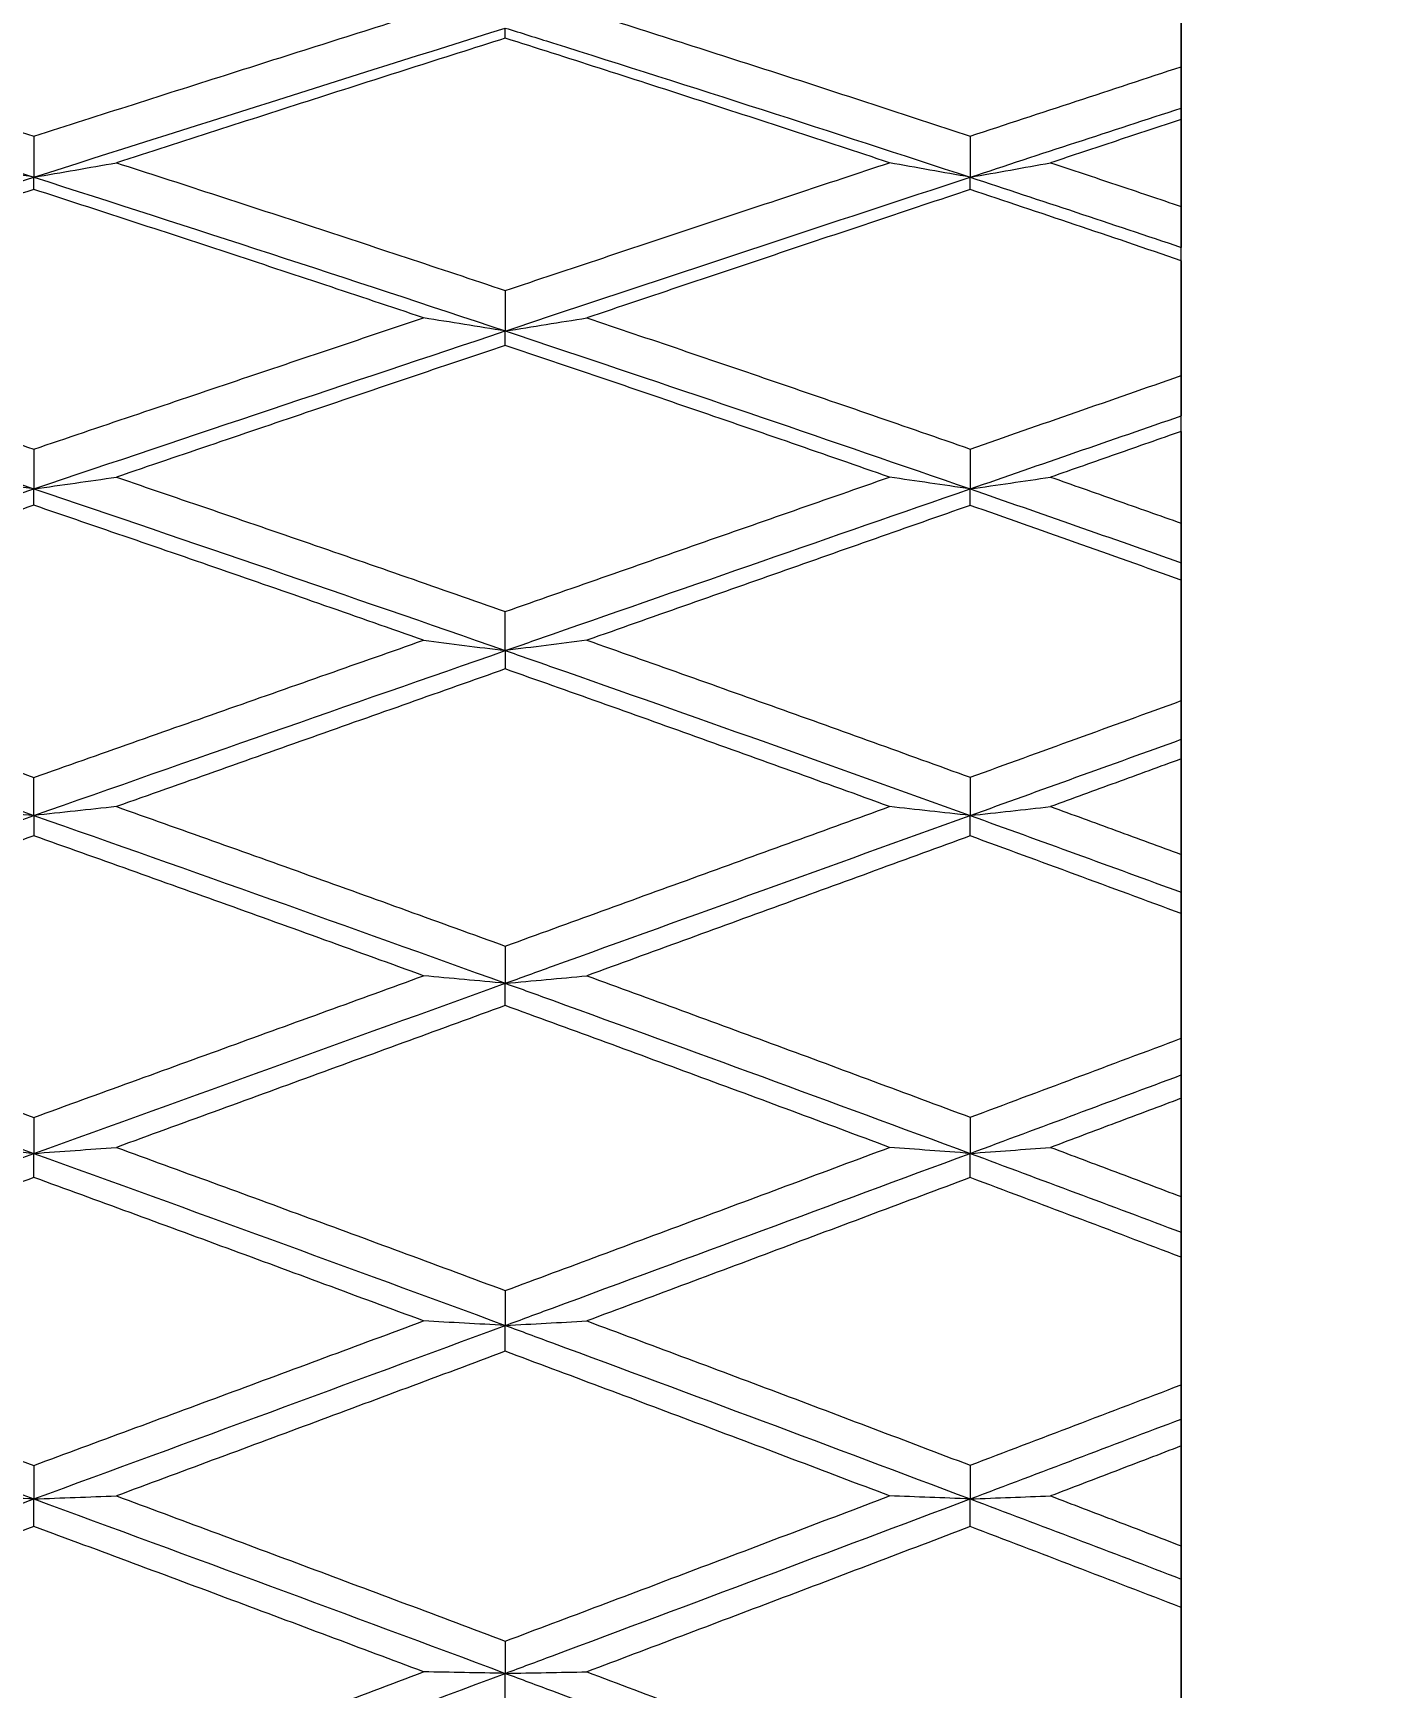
# Model space of a CAD drawing. Extents: x 6453 to 7582, y 0 to 827.
# Drawn here: x 6646.22 to 6653.18, y 663.13 to 671.72 of the extents above; entities that cross this region are included whole.
import ezdxf

# ---------------------------------------------------------------- set-up
doc = ezdxf.new("R2010")
doc.units = 0
doc.header["$LTSCALE"] = 30
doc.header["$MEASUREMENT"] = 0
doc.header["$PDMODE"] = 3
doc.header["$PDSIZE"] = -10
doc.layers.get('0').update_dxf_attribs({"linetype": 'CONTINUOUS'})
doc.layers.get('DEFPOINTS').update_dxf_attribs({"linetype": 'CONTINUOUS'})
doc.layers.add('1', color=7, linetype='CONTINUOUS')
doc.styles.add('Daelim Dimension', font='')
doc.styles.get('Daelim Dimension').set_extended_font_data('나눔고딕')
doc.dimstyles.new('DEFAULT', dxfattribs={"dimscale": 2, "dimtxt": 2, "dimasz": 2, "dimexe": 0, "dimexo": 2, "dimgap": 1, "dimtad": 1, "dimdec": 1, "dimzin": 9, "dimdsep": 46, "dimtxsty": 'Daelim Dimension', "dimcen": 0.5, "dimclrd": 252, "dimclre": 252, "dimclrt": 3, "dimadec": 1, "dimazin": 0, "dimtfac": 1, "dimtdec": 1, "dimtix": 1, "dimtmove": 0, "dimatfit": 3, "dimfxl": 1, "dimtolj": 1, "dimtzin": 1, "dimlwd": 9, "dimlwe": 9, "dimarcsym": 0})

# ---------------------------------------------------------------- blocks, each defined once
blk = doc.blocks.new('*D59')
at = {"color": 5, "lineweight": 9, "ltscale": 0.5, "transparency": 16777216}
for p, q in [((6568.3183, 770.7556), (6545.6837, 770.7556)), ((6547.6837, 555.9009), (6547.6837, 766.7556)), ((6751.1858, 551.9009), (6545.6837, 551.9009))]:
    blk.add_line(p, q, dxfattribs=at)
at = {"color": 5, "ltscale": 0.5, "transparency": 16777216}
for points in [[(6547.017, 766.7556), (6548.3504, 766.7556), (6547.6837, 770.7556)], [(6547.017, 555.9009), (6548.3504, 555.9009), (6547.6837, 551.9009)]]:
    blk.add_solid(points, dxfattribs=at)
at = {"layer": 'DEFPOINTS', "color": 0, "ltscale": 0.5, "transparency": 16777216}
for p in [(6547.6837, 770.7556), (6572.3183, 770.7556), (6755.1858, 551.9009)]:
    blk.add_point(p, dxfattribs=at)
at = {"color": 7, "ltscale": 0.5, "transparency": 16777216, "insert": (6540.2402, 655.0012), "char_height": 10, "attachment_point": 5, "rotation": 90, "style": 'Daelim Dimension'}
blk.add_mtext('\\A1;219', dxfattribs=at)

msp = doc.modelspace()

# ---------------------------------------------------------------- linework, layer by layer
at = {"layer": '1', "color": 7, "linetype": 'Continuous', "lineweight": 18}
for p, q in [((6652.1848, 662.2955), (6652.1848, 679.7955)), ((6652.1848, 672.1057), (6652.1848, 671.5442)), ((6652.1848, 671.2706), (6652.1848, 670.8185)), ((6652.1848, 670.5372), (6652.1848, 669.9406)), ((6652.1848, 669.6511), (6652.1848, 669.1742)), ((6652.1848, 668.8784), (6652.1848, 668.2532)), ((6652.1848, 667.9509), (6652.1848, 667.4545)), ((6652.1848, 667.1474), (6652.1848, 666.5006)), ((6652.1848, 666.1889), (6652.1848, 665.6782)), ((6652.1848, 665.3633), (6652.1848, 664.7019)), ((6652.1848, 664.3841), (6652.1848, 663.865)), ((6652.1848, 663.5456), (6652.1848, 662.8769))]:
    msp.add_line(p, q, dxfattribs=at)
for points in [[(6644.1843, 671.8267), (6644.515, 671.7244), (6645.1862, 671.5149), (6645.877, 671.2955), (6646.2273, 671.1833)], [(6646.2273, 671.1833), (6646.574, 671.2944), (6647.2578, 671.5127), (6647.9229, 671.7233), (6648.2508, 671.8267)], [(6649.0984, 671.8267), (6649.4226, 671.724), (6650.0785, 671.5143), (6650.7494, 671.2955), (6651.0885, 671.1837)], [(6643.7523, 671.745), (6644.5811, 671.491), (6645.4065, 671.2327), (6646.2273, 670.9705)], [(6646.2273, 670.9705), (6647.0482, 671.2327), (6647.8644, 671.491), (6648.675, 671.745)], [(6648.675, 671.6924), (6648.675, 671.7012), (6648.675, 671.7188), (6648.675, 671.7363), (6648.675, 671.745)], [(6648.675, 671.6924), (6648.3469, 671.5881), (6647.6823, 671.3761), (6647.0007, 671.1569), (6646.6556, 671.0455)], [(6650.6699, 671.0455), (6650.3286, 671.1584), (6649.6548, 671.3789), (6648.9986, 671.5895), (6648.675, 671.6924)], [(6651.0885, 671.1837), (6651.2733, 671.2447), (6651.6408, 671.3657), (6652.0042, 671.485), (6652.1848, 671.5442)], [(6652.1848, 671.5442), (6652.1848, 671.5084), (6652.1848, 671.4369), (6652.1848, 671.3654), (6652.1848, 671.3296)], [(6651.0886, 670.9705), (6651.4554, 671.0911), (6651.8209, 671.2108), (6652.1848, 671.3296)], [(6652.1848, 671.3296), (6652.1848, 671.3198), (6652.1848, 671.3002), (6652.1848, 671.2805), (6652.1848, 671.2706)], [(6652.1848, 671.2706), (6652.0724, 671.2334), (6651.8469, 671.1586), (6651.6201, 671.0833), (6651.5063, 671.0455)], [(6646.2273, 671.1833), (6646.2273, 671.1478), (6646.2273, 671.0769), (6646.2273, 671.0059), (6646.2273, 670.9705)], [(6651.0885, 671.1837), (6651.0885, 671.1482), (6651.0885, 671.0771), (6651.0886, 671.006), (6651.0886, 670.9705)], [(6646.2273, 670.9705), (6646.1554, 670.9829), (6646.012, 671.0079), (6645.8694, 671.033), (6645.7984, 671.0455)], [(6646.2273, 670.9705), (6646.2992, 670.9829), (6646.4424, 671.0079), (6646.5847, 671.0329), (6646.6556, 671.0455)], [(6646.6556, 671.0455), (6646.9831, 670.9398), (6647.6472, 670.7236), (6648.3294, 670.4978), (6648.675, 670.3823)], [(6648.675, 670.3823), (6649.0138, 670.4955), (6649.685, 670.7193), (6650.3437, 670.9377), (6650.6699, 671.0455)], [(6651.0886, 670.9705), (6651.0184, 670.9829), (6650.8784, 671.0079), (6650.7393, 671.033), (6650.6699, 671.0455)], [(6651.0886, 670.9705), (6651.1586, 670.9829), (6651.2983, 671.0079), (6651.4371, 671.0329), (6651.5063, 671.0455)], [(6651.5063, 671.0455), (6651.6186, 671.0082), (6651.844, 670.933), (6652.0709, 670.8569), (6652.1848, 670.8185)], [(6643.7523, 670.1722), (6644.5811, 670.442), (6645.4065, 670.7082), (6646.2273, 670.9705)], [(6646.2273, 670.9705), (6647.0482, 670.7083), (6647.8644, 670.4421), (6648.675, 670.1722)], [(6646.2273, 670.907), (6646.2273, 670.9176), (6646.2273, 670.9388), (6646.2273, 670.96), (6646.2273, 670.9705)], [(6651.0885, 670.9065), (6651.0885, 670.9172), (6651.0885, 670.9386), (6651.0886, 670.9599), (6651.0886, 670.9705)], [(6651.0886, 670.9705), (6651.4554, 670.8499), (6651.8209, 670.7285), (6652.1848, 670.6063)], [(6646.2273, 670.907), (6645.9011, 670.8014), (6645.2345, 670.5847), (6644.5391, 670.357), (6644.1843, 670.2403)], [(6648.2508, 670.2403), (6647.9079, 670.3552), (6647.2276, 670.5812), (6646.5588, 670.7996), (6646.2273, 670.907)], [(6651.0885, 670.9065), (6650.7625, 670.798), (6650.1047, 670.5783), (6649.4357, 670.3538), (6649.0984, 670.2403)], [(6652.1848, 670.5372), (6651.9997, 670.6002), (6651.6319, 670.7248), (6651.2689, 670.8464), (6651.0885, 670.9065)], [(6652.1848, 670.8185), (6652.1848, 670.7831), (6652.1848, 670.7124), (6652.1848, 670.6417), (6652.1848, 670.6063)], [(6648.675, 670.3823), (6648.675, 670.3473), (6648.675, 670.2773), (6648.675, 670.2072), (6648.675, 670.1722)], [(6643.7523, 670.1722), (6644.5811, 669.9024), (6645.4065, 669.629), (6646.2273, 669.3524)], [(6644.1843, 670.2403), (6644.5185, 670.1305), (6645.1933, 669.9071), (6645.8806, 669.6762), (6646.2273, 669.5588)], [(6646.2273, 669.5588), (6646.5705, 669.675), (6647.2508, 669.9047), (6647.9194, 670.1293), (6648.2508, 670.2403)], [(6646.2273, 669.3524), (6647.0482, 669.629), (6647.8644, 669.9024), (6648.675, 670.1722)], [(6648.675, 670.1722), (6648.6039, 670.1835), (6648.4621, 670.2062), (6648.3211, 670.2289), (6648.2508, 670.2403)], [(6648.675, 670.1722), (6648.746, 670.1835), (6648.8876, 670.2062), (6649.0283, 670.2289), (6649.0984, 670.2403)], [(6648.675, 670.0977), (6648.675, 670.1102), (6648.675, 670.1351), (6648.675, 670.1599), (6648.675, 670.1722)], [(6649.0984, 670.2403), (6649.4222, 670.1314), (6650.0777, 669.9091), (6650.749, 669.6775), (6651.0885, 669.5593)], [(6648.675, 670.0977), (6648.3437, 669.986), (6647.6759, 669.7603), (6646.9975, 669.5298), (6646.6556, 669.4134)], [(6650.6699, 669.4134), (6650.3324, 669.5311), (6649.6624, 669.7628), (6649.0025, 669.9872), (6648.675, 670.0977)], [(6651.0885, 669.5593), (6651.2725, 669.6234), (6651.6392, 669.751), (6652.0034, 669.8776), (6652.1848, 669.9406)], [(6652.1848, 669.9406), (6652.1848, 669.9058), (6652.1848, 669.8362), (6652.1848, 669.7666), (6652.1848, 669.7318)], [(6651.0886, 669.3524), (6651.4554, 669.4796), (6651.8209, 669.606), (6652.1848, 669.7318)], [(6652.1848, 669.6511), (6652.0722, 669.6116), (6651.8464, 669.5326), (6651.6198, 669.4532), (6651.5063, 669.4134)], [(6646.2273, 669.5588), (6646.2273, 669.5244), (6646.2273, 669.4556), (6646.2273, 669.3868), (6646.2273, 669.3524)], [(6651.0885, 669.5593), (6651.0885, 669.5248), (6651.0885, 669.4558), (6651.0886, 669.3869), (6651.0886, 669.3524)], [(6646.2273, 669.3524), (6646.1554, 669.3625), (6646.012, 669.3828), (6645.8694, 669.4032), (6645.7984, 669.4134)], [(6646.2273, 669.3524), (6646.2992, 669.3625), (6646.4424, 669.3828), (6646.5847, 669.4032), (6646.6556, 669.4134)], [(6646.6556, 669.4134), (6646.9866, 669.3007), (6647.6543, 669.0717), (6648.3329, 668.8356), (6648.675, 668.7158)], [(6648.675, 668.7158), (6649.0115, 668.8338), (6649.6804, 669.068), (6650.3414, 669.2988), (6650.6699, 669.4134)], [(6651.0886, 669.3524), (6651.0184, 669.3625), (6650.8784, 669.3828), (6650.7393, 669.4032), (6650.6699, 669.4134)], [(6651.0886, 669.3524), (6651.1586, 669.3625), (6651.2983, 669.3828), (6651.4371, 669.4032), (6651.5063, 669.4134)], [(6651.5063, 669.4134), (6651.6185, 669.3741), (6651.8439, 669.2948), (6652.0709, 669.2146), (6652.1848, 669.1742)], [(6643.7523, 668.5132), (6644.5811, 668.7959), (6645.4065, 669.0757), (6646.2273, 669.3524)], [(6646.2273, 669.3524), (6647.0482, 669.0757), (6647.8644, 668.7959), (6648.675, 668.5132)], [(6646.2273, 669.2674), (6646.2273, 669.2816), (6646.2273, 669.31), (6646.2273, 669.3383), (6646.2273, 669.3524)], [(6651.0885, 669.2669), (6651.0885, 669.2812), (6651.0885, 669.3097), (6651.0886, 669.3382), (6651.0886, 669.3524)], [(6651.0886, 669.3524), (6651.4554, 669.2252), (6651.8209, 669.0973), (6652.1848, 668.9688)], [(6646.2273, 669.2674), (6645.896, 669.1544), (6645.2242, 668.9246), (6644.534, 668.6874), (6644.1843, 668.5669)], [(6648.2508, 668.5669), (6647.9077, 668.6874), (6647.2274, 668.9245), (6646.5587, 669.1543), (6646.2273, 669.2674)], [(6651.0885, 669.2669), (6650.7604, 669.1518), (6650.1005, 668.92), (6649.4336, 668.6851), (6649.0984, 668.5669)], [(6652.1848, 668.8784), (6652.0007, 668.9442), (6651.6339, 669.0748), (6651.2698, 669.2032), (6651.0885, 669.2669)], [(6652.1848, 669.1742), (6652.1848, 669.1399), (6652.1848, 669.0714), (6652.1848, 669.003), (6652.1848, 668.9688)], [(6652.1848, 668.9688), (6652.1848, 668.9538), (6652.1848, 668.9237), (6652.1848, 668.8935), (6652.1848, 668.8784)], [(6648.675, 668.5132), (6648.675, 668.5469), (6648.675, 668.6145), (6648.675, 668.682), (6648.675, 668.7158)], [(6644.1843, 668.5669), (6644.5184, 668.4518), (6645.1931, 668.2181), (6645.8805, 667.9771), (6646.2273, 667.8548)], [(6646.2273, 667.8548), (6646.5684, 667.9751), (6647.2467, 668.2142), (6647.9174, 668.4499), (6648.2508, 668.5669)], [(6648.2508, 668.5669), (6648.3211, 668.5579), (6648.4621, 668.54), (6648.6039, 668.5221), (6648.675, 668.5132)], [(6649.0984, 668.5669), (6649.0283, 668.5579), (6648.8876, 668.54), (6648.746, 668.5221), (6648.675, 668.5132)], [(6649.0984, 668.5669), (6649.4252, 668.4517), (6650.0838, 668.218), (6650.752, 667.9774), (6651.0885, 667.8553)], [(6643.7523, 668.5132), (6644.5811, 668.2305), (6645.4065, 667.9449), (6646.2273, 667.6569)], [(6646.2273, 667.6569), (6647.0482, 667.9449), (6647.8644, 668.2305), (6648.675, 668.5132)], [(6648.675, 668.5132), (6648.675, 668.4973), (6648.675, 668.4655), (6648.675, 668.4336), (6648.675, 668.4176)], [(6648.675, 668.4176), (6648.3419, 668.3), (6647.6721, 668.0634), (6646.9956, 667.8238), (6646.6556, 667.7033)], [(6650.6699, 667.7033), (6650.3323, 667.8259), (6649.6622, 668.0674), (6649.0024, 668.302), (6648.675, 668.4176)], [(6651.0885, 667.8553), (6651.2723, 667.922), (6651.6387, 668.055), (6652.0031, 668.1873), (6652.1848, 668.2532)], [(6652.1848, 668.2532), (6652.1848, 668.2198), (6652.1848, 668.1529), (6652.1848, 668.086), (6652.1848, 668.0525)], [(6651.0886, 667.6569), (6651.4554, 667.7893), (6651.8209, 667.9212), (6652.1848, 668.0525)], [(6652.1848, 668.0525), (6652.1848, 668.0357), (6652.1848, 668.0018), (6652.1848, 667.9679), (6652.1848, 667.9509)], [(6652.1848, 667.9509), (6652.0721, 667.9098), (6651.8463, 667.8274), (6651.6198, 667.7447), (6651.5063, 667.7033)], [(6646.2273, 667.6569), (6646.2273, 667.6899), (6646.2273, 667.7558), (6646.2273, 667.8218), (6646.2273, 667.8548)], [(6651.0885, 667.8553), (6651.0885, 667.8222), (6651.0885, 667.7561), (6651.0886, 667.69), (6651.0886, 667.6569)], [(6645.7984, 667.7033), (6645.8694, 667.6955), (6646.012, 667.6801), (6646.1554, 667.6646), (6646.2273, 667.6569)], [(6646.6556, 667.7033), (6646.5847, 667.6955), (6646.4424, 667.68), (6646.2992, 667.6646), (6646.2273, 667.6569)], [(6646.6556, 667.7033), (6646.9865, 667.586), (6647.6541, 667.348), (6648.3328, 667.1031), (6648.675, 666.9789)], [(6648.675, 666.9789), (6649.0107, 667.1008), (6649.6789, 667.3435), (6650.3407, 667.5838), (6650.6699, 667.7033)], [(6651.0886, 667.6569), (6651.0184, 667.6646), (6650.8784, 667.6801), (6650.7393, 667.6955), (6650.6699, 667.7033)], [(6651.0886, 667.6569), (6651.1586, 667.6646), (6651.2983, 667.68), (6651.4371, 667.6955), (6651.5063, 667.7033)], [(6651.5063, 667.7033), (6651.6188, 667.6622), (6651.8445, 667.5797), (6652.0712, 667.4963), (6652.1848, 667.4545)], [(6643.7523, 666.786), (6644.5811, 667.0785), (6645.4065, 667.3689), (6646.2273, 667.6569)], [(6646.2273, 667.6569), (6647.0482, 667.369), (6647.8644, 667.0785), (6648.675, 666.786)], [(6646.2273, 667.6569), (6646.2273, 667.6394), (6646.2273, 667.6042), (6646.2273, 667.569), (6646.2273, 667.5514)], [(6651.0885, 667.5509), (6651.0885, 667.5686), (6651.0885, 667.604), (6651.0886, 667.6393), (6651.0886, 667.6569)], [(6651.0886, 667.6569), (6651.4554, 667.5245), (6651.8209, 667.3916), (6652.1848, 667.2582)], [(6646.2273, 667.5514), (6645.8928, 667.4327), (6645.2178, 667.1929), (6644.5308, 666.9483), (6644.1843, 666.8248)], [(6648.2508, 666.8248), (6647.9077, 666.9495), (6647.2273, 667.1951), (6646.5587, 667.4338), (6646.2273, 667.5514)], [(6651.0885, 667.5509), (6650.76, 667.431), (6650.0998, 667.1901), (6649.4333, 666.947), (6649.0984, 666.8248)], [(6652.1848, 667.1474), (6652.0007, 667.2157), (6651.6338, 667.3512), (6651.2698, 667.4847), (6651.0885, 667.5509)], [(6652.1848, 667.4545), (6652.1848, 667.4217), (6652.1848, 667.3563), (6652.1848, 667.2909), (6652.1848, 667.2582)], [(6652.1848, 667.2582), (6652.1848, 667.2398), (6652.1848, 667.2029), (6652.1848, 667.1659), (6652.1848, 667.1474)], [(6648.675, 666.9789), (6648.675, 666.9467), (6648.675, 666.8824), (6648.675, 666.8181), (6648.675, 666.786)], [(6644.1843, 666.8248), (6644.5183, 666.7058), (6645.1929, 666.4643), (6645.8804, 666.2158), (6646.2273, 666.0898)], [(6646.2273, 666.0898), (6646.5677, 666.2135), (6647.2453, 666.4596), (6647.9167, 666.7035), (6648.2508, 666.8248)], [(6648.675, 666.786), (6648.6039, 666.7925), (6648.4621, 666.8054), (6648.3211, 666.8183), (6648.2508, 666.8248)], [(6648.675, 666.786), (6648.746, 666.7925), (6648.8876, 666.8054), (6649.0283, 666.8183), (6649.0984, 666.8248)], [(6649.0984, 666.8248), (6649.4252, 666.7057), (6650.0836, 666.4641), (6650.7519, 666.2161), (6651.0885, 666.0904)], [(6643.7523, 666.786), (6644.5811, 666.4935), (6645.4065, 666.199), (6646.2273, 665.9028)], [(6646.2273, 665.9028), (6647.0482, 666.199), (6647.8644, 666.4935), (6648.675, 666.786)], [(6648.675, 666.6704), (6648.675, 666.6897), (6648.675, 666.7283), (6648.675, 666.7668), (6648.675, 666.786)], [(6648.675, 666.6704), (6648.3415, 666.5488), (6647.6715, 666.3044), (6646.9952, 666.0578), (6646.6556, 665.934)], [(6650.6699, 665.934), (6650.3322, 666.0601), (6649.662, 666.3088), (6649.0023, 666.551), (6648.675, 666.6704)], [(6651.0885, 666.0904), (6651.2697, 666.1581), (6651.6336, 666.2942), (6652.0006, 666.4316), (6652.1848, 666.5006)], [(6652.1848, 666.5006), (6652.1848, 666.4689), (6652.1848, 666.4054), (6652.1848, 666.3419), (6652.1848, 666.3102)], [(6651.0886, 665.9028), (6651.4554, 666.0389), (6651.8209, 666.1748), (6652.1848, 666.3102)], [(6652.1848, 666.3102), (6652.1848, 666.29), (6652.1848, 666.2496), (6652.1848, 666.2091), (6652.1848, 666.1889)], [(6652.1848, 666.1889), (6652.0712, 666.1461), (6651.8444, 666.0609), (6651.6188, 665.9762), (6651.5063, 665.934)], [(6646.2273, 666.0898), (6646.2273, 666.0586), (6646.2273, 665.9962), (6646.2273, 665.9339), (6646.2273, 665.9028)], [(6651.0885, 666.0904), (6651.0885, 666.0591), (6651.0885, 665.9965), (6651.0886, 665.934), (6651.0886, 665.9028)], [(6643.7523, 665.0096), (6644.5811, 665.3087), (6645.4065, 665.6066), (6646.2273, 665.9028)], [(6646.2273, 665.9028), (6646.1554, 665.9079), (6646.012, 665.9183), (6645.8694, 665.9287), (6645.7984, 665.934)], [(6646.2273, 665.9028), (6646.2992, 665.9079), (6646.4424, 665.9183), (6646.5847, 665.9287), (6646.6556, 665.934)], [(6646.2273, 665.9028), (6647.0482, 665.6066), (6647.8644, 665.3087), (6648.675, 665.0096)], [(6646.2273, 665.7778), (6646.2273, 665.7987), (6646.2273, 665.8404), (6646.2273, 665.882), (6646.2273, 665.9028)], [(6646.6556, 665.934), (6646.9865, 665.8133), (6647.6539, 665.5689), (6648.3328, 665.3179), (6648.675, 665.1907)], [(6648.675, 665.1907), (6649.002, 665.3123), (6649.6616, 665.5577), (6650.332, 665.8078), (6650.6699, 665.934)], [(6651.0886, 665.9028), (6651.0184, 665.9079), (6650.8784, 665.9183), (6650.7393, 665.9287), (6650.6699, 665.934)], [(6651.0885, 665.7773), (6651.0885, 665.7982), (6651.0885, 665.8401), (6651.0886, 665.8819), (6651.0886, 665.9028)], [(6651.0886, 665.9028), (6651.1586, 665.9079), (6651.2983, 665.9183), (6651.4371, 665.9287), (6651.5063, 665.934)], [(6651.0886, 665.9028), (6651.4554, 665.7666), (6651.8209, 665.6301), (6652.1848, 665.4933)], [(6651.5063, 665.934), (6651.6188, 665.8917), (6651.8445, 665.8069), (6652.0712, 665.7212), (6652.1848, 665.6782)], [(6646.2273, 665.7778), (6645.8917, 665.6554), (6645.2155, 665.4089), (6644.5296, 665.159), (6644.1843, 665.0331)], [(6648.2508, 665.0331), (6647.9076, 665.1606), (6647.2271, 665.4121), (6646.5586, 665.657), (6646.2273, 665.7778)], [(6651.0885, 665.7773), (6650.7516, 665.6509), (6650.0829, 665.4006), (6649.4248, 665.1548), (6649.0984, 665.0331)], [(6652.1848, 665.3633), (6652.0007, 665.4333), (6651.6338, 665.5723), (6651.2698, 665.7093), (6651.0885, 665.7773)], [(6652.1848, 665.6782), (6652.1848, 665.6474), (6652.1848, 665.5857), (6652.1848, 665.5241), (6652.1848, 665.4933)], [(6652.1848, 665.4933), (6652.1848, 665.4716), (6652.1848, 665.4283), (6652.1848, 665.385), (6652.1848, 665.3633)], [(6648.675, 665.1907), (6648.675, 665.1605), (6648.675, 665.1001), (6648.675, 665.0398), (6648.675, 665.0096)], [(6643.7523, 665.0096), (6644.5811, 664.7106), (6645.4065, 664.4102), (6646.2273, 664.1091)], [(6644.1843, 665.0331), (6644.5165, 664.912), (6645.1892, 664.6661), (6645.8785, 664.4122), (6646.2273, 664.2833)], [(6646.2273, 664.2833), (6646.5583, 664.4057), (6647.2266, 664.653), (6647.9073, 664.9056), (6648.2508, 665.0331)], [(6646.2273, 664.1091), (6647.0482, 664.4102), (6647.8644, 664.7106), (6648.675, 665.0096)], [(6648.675, 665.0096), (6648.6039, 665.0135), (6648.4621, 665.0213), (6648.3211, 665.0292), (6648.2508, 665.0331)], [(6648.675, 665.0096), (6648.746, 665.0135), (6648.8876, 665.0213), (6649.0283, 665.0292), (6649.0984, 665.0331)], [(6648.675, 664.8753), (6648.675, 664.8977), (6648.675, 664.9425), (6648.675, 664.9873), (6648.675, 665.0096)], [(6649.0984, 665.0331), (6649.4251, 664.9113), (6650.0834, 664.6646), (6650.7518, 664.4118), (6651.0885, 664.2838)], [(6648.675, 664.8753), (6648.3324, 664.7476), (6647.6532, 664.4949), (6646.9861, 664.2473), (6646.6556, 664.1248)], [(6650.6699, 664.1248), (6650.3321, 664.253), (6649.6619, 664.5063), (6649.0022, 664.7533), (6648.675, 664.8753)], [(6651.0885, 664.2838), (6651.2698, 664.3528), (6651.6338, 664.4914), (6652.0007, 664.6315), (6652.1848, 664.7019)], [(6652.1848, 664.7019), (6652.1848, 664.6722), (6652.1848, 664.6129), (6652.1848, 664.5535), (6652.1848, 664.5239)], [(6651.0886, 664.1091), (6651.4554, 664.2475), (6651.8209, 664.3858), (6652.1848, 664.5239)], [(6652.1848, 664.5239), (6652.1848, 664.5006), (6652.1848, 664.4541), (6652.1848, 664.4075), (6652.1848, 664.3841)], [(6652.1848, 664.3841), (6652.0712, 664.3406), (6651.8445, 664.2539), (6651.6188, 664.1677), (6651.5063, 664.1248)], [(6646.2273, 664.2833), (6646.2273, 664.2542), (6646.2273, 664.1961), (6646.2273, 664.1381), (6646.2273, 664.1091)], [(6651.0885, 664.2838), (6651.0885, 664.2547), (6651.0885, 664.1964), (6651.0886, 664.1382), (6651.0886, 664.1091)], [(6643.7523, 663.2035), (6644.5811, 663.5059), (6645.4065, 663.8079), (6646.2273, 664.1091)], [(6646.2273, 664.1091), (6646.1554, 664.1117), (6646.012, 664.1169), (6645.8694, 664.1221), (6645.7984, 664.1248)], [(6646.2273, 664.1091), (6646.2992, 664.1117), (6646.4424, 664.1169), (6646.5847, 664.1221), (6646.6556, 664.1248)], [(6646.2273, 664.1091), (6647.0482, 663.8079), (6647.8644, 663.5059), (6648.675, 663.2035)], [(6646.2273, 663.9661), (6646.2273, 663.9899), (6646.2273, 664.0376), (6646.2273, 664.0853), (6646.2273, 664.1091)], [(6646.6556, 664.1248), (6646.9845, 664.0028), (6647.6501, 663.7552), (6648.3308, 663.5002), (6648.675, 663.3708)], [(6648.675, 663.3708), (6649.0024, 663.494), (6649.6623, 663.7428), (6650.3323, 663.9966), (6650.6699, 664.1248)], [(6651.0886, 664.1091), (6651.0184, 664.1117), (6650.8784, 664.1169), (6650.7393, 664.1221), (6650.6699, 664.1248)], [(6651.0885, 663.9655), (6651.0885, 663.9895), (6651.0885, 664.0374), (6651.0886, 664.0852), (6651.0886, 664.1091)], [(6651.0886, 664.1091), (6651.1586, 664.1117), (6651.2983, 664.1169), (6651.4371, 664.1221), (6651.5063, 664.1248)], [(6651.0886, 664.1091), (6651.4554, 663.9706), (6651.8209, 663.832), (6652.1848, 663.6932)], [(6651.5063, 664.1248), (6651.6188, 664.0818), (6651.8445, 663.9956), (6652.0712, 663.9086), (6652.1848, 663.865)], [(6646.2273, 663.9661), (6645.8799, 663.8374), (6645.192, 663.583), (6644.5179, 663.3343), (6644.1843, 663.2114)], [(6648.2508, 663.2114), (6647.9239, 663.3341), (6647.2598, 663.5827), (6646.5749, 663.8373), (6646.2273, 663.9661)], [(6651.0885, 663.9655), (6650.7519, 663.8373), (6650.0836, 663.5835), (6649.4251, 663.3346), (6649.0984, 663.2114)], [(6652.1848, 663.5456), (6652.0006, 663.6165), (6651.6337, 663.7574), (6651.2698, 663.8964), (6651.0885, 663.9655)], [(6652.1848, 663.865), (6652.1848, 663.8363), (6652.1848, 663.779), (6652.1848, 663.7218), (6652.1848, 663.6932)], [(6652.1848, 663.6932), (6652.1848, 663.6687), (6652.1848, 663.6195), (6652.1848, 663.5702), (6652.1848, 663.5456)], [(6648.675, 663.3708), (6648.675, 663.3429), (6648.675, 663.2871), (6648.675, 663.2314), (6648.675, 663.2035)], [(6643.7523, 663.2035), (6644.5811, 662.9011), (6645.4065, 662.5983), (6646.2273, 662.2955)], [(6644.1843, 663.2114), (6644.5157, 663.0893), (6645.1877, 662.8411), (6645.8778, 662.585), (6646.2273, 662.455)], [(6646.2273, 662.455), (6646.5588, 662.5784), (6647.2275, 662.8278), (6647.9078, 663.0826), (6648.2508, 663.2114)], [(6646.2273, 662.2955), (6647.0482, 662.5983), (6647.8644, 662.9011), (6648.675, 663.2035)], [(6648.675, 663.2035), (6648.6039, 663.2048), (6648.4621, 663.2075), (6648.3211, 663.2101), (6648.2508, 663.2114)], [(6648.675, 663.2035), (6648.746, 663.2048), (6648.8876, 663.2074), (6649.0283, 663.2101), (6649.0984, 663.2114)], [(6648.675, 663.0519), (6648.675, 663.0772), (6648.675, 663.1278), (6648.675, 663.1783), (6648.675, 663.2035)], [(6649.0984, 663.2114), (6649.4234, 663.0888), (6650.0801, 662.8404), (6650.7502, 662.585), (6651.0885, 662.4555)]]:
    msp.add_open_spline(points, degree=3, dxfattribs=at)
for points in [[(6648.675, 671.745), (6648.7567, 671.7194), (6649.5667, 671.465), (6650.3708, 671.2063), (6651.0886, 670.9705)], [(6648.675, 670.1722), (6648.7567, 670.1994), (6649.5667, 670.4689), (6650.3708, 670.7347), (6651.0886, 670.9705)], [(6648.675, 670.1722), (6648.7567, 670.1451), (6649.5667, 669.8749), (6650.3708, 669.6012), (6651.0886, 669.3524)], [(6648.675, 668.5132), (6648.7567, 668.5417), (6649.5667, 668.8241), (6650.3708, 669.1036), (6651.0886, 669.3524)], [(6648.675, 668.5132), (6648.7567, 668.4847), (6649.5667, 668.2017), (6650.3708, 667.9159), (6651.0886, 667.6569)], [(6648.675, 666.786), (6648.7567, 666.8155), (6649.5667, 667.1078), (6650.3708, 667.398), (6651.0886, 667.6569)], [(6648.675, 666.786), (6648.7567, 666.7566), (6649.5667, 666.4639), (6650.3708, 666.1691), (6651.0886, 665.9028)], [(6648.675, 665.0096), (6648.7567, 665.0398), (6649.5667, 665.3387), (6650.3708, 665.6364), (6651.0886, 665.9028)], [(6648.675, 665.0096), (6648.7567, 664.9795), (6649.5667, 664.6803), (6650.3708, 664.3799), (6651.0886, 664.1091)], [(6648.675, 663.2035), (6648.7567, 663.234), (6649.5667, 663.5364), (6650.3708, 663.8383), (6651.0886, 664.1091)], [(6648.675, 663.2035), (6648.7567, 663.1731), (6649.5667, 662.8706), (6650.3708, 662.5678), (6651.0886, 662.2955)]]:
    msp.add_open_spline(points, degree=3, knots=[0, 0, 0, 0, 0.100726, 1, 1, 1, 1], dxfattribs=at)

# ---------------------------------------------------------------- dimensions: what is measured, and where the dimension line sits
at = {"color": 5, "ltscale": 0.5}
dim = msp.add_linear_dim(base=(6547.6837, 770.7556), p1=(6755.1858, 551.9009), p2=(6572.3183, 770.7556), angle=90, dimstyle='DEFAULT', override={"dimtxt": 5, "dimexe": 1, "dimdec": 0, "dimclrd": 5, "dimclre": 5, "dimclrt": 7}, dxfattribs=at)
dim.commit()
dim.dimension.update_dxf_attribs({"geometry": '*D59', "text_midpoint": (6547.6837, 655.0012), "dimtype": 160})

doc.saveas('drawing.dxf')
